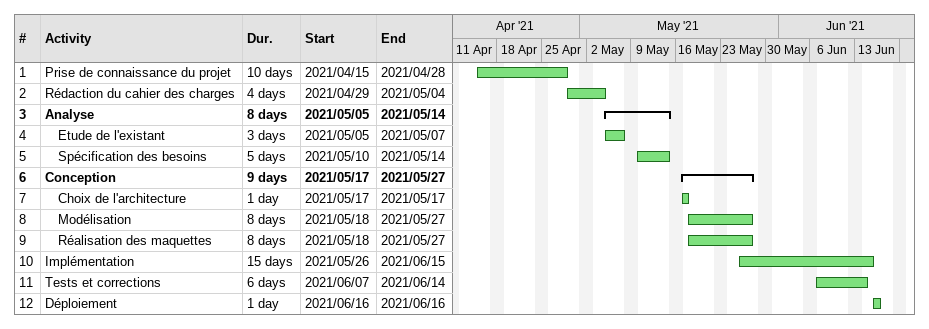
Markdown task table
| ID | Level | Task | Duration | Start | Finish |
|---|---|---|---|---|---|
| 1 | 1 | Prise de connaissance du projet | 10d | 2021-04-15 | 2021-04-28 |
| 2 | 1 | Rédaction du cahier des charges | 4d | 2021-04-29 | 2021-05-04 |
| 3 | 1 | **Analyse** | 8d | 2021-05-05 | 2021-05-14 |
| 4 | 2 | Etude de l'existant | 3d | 2021-05-05 | 2021-05-07 |
| 5 | 2 | Spécification des besoins | 5d | 2021-05-10 | 2021-05-14 |
| 6 | 1 | **Conception** | 9d | 2021-05-17 | 2021-05-27 |
| 7 | 2 | Choix de l'architecture | 1d | 2021-05-17 | 2021-05-17 |
| 8 | 2 | Modélisation | 8d | 2021-05-18 | 2021-05-27 |
| 9 | 2 | Réalisation des maquettes | 8d | 2021-05-18 | 2021-05-27 |
| 10 | 1 | Implémentation | 15d | 2021-05-26 | 2021-06-15 |
| 11 | 1 | Tests et corrections | 6d | 2021-06-07 | 2021-06-14 |
| 12 | 1 | Déploiement | 1d | 2021-06-16 | 2021-06-16 |
